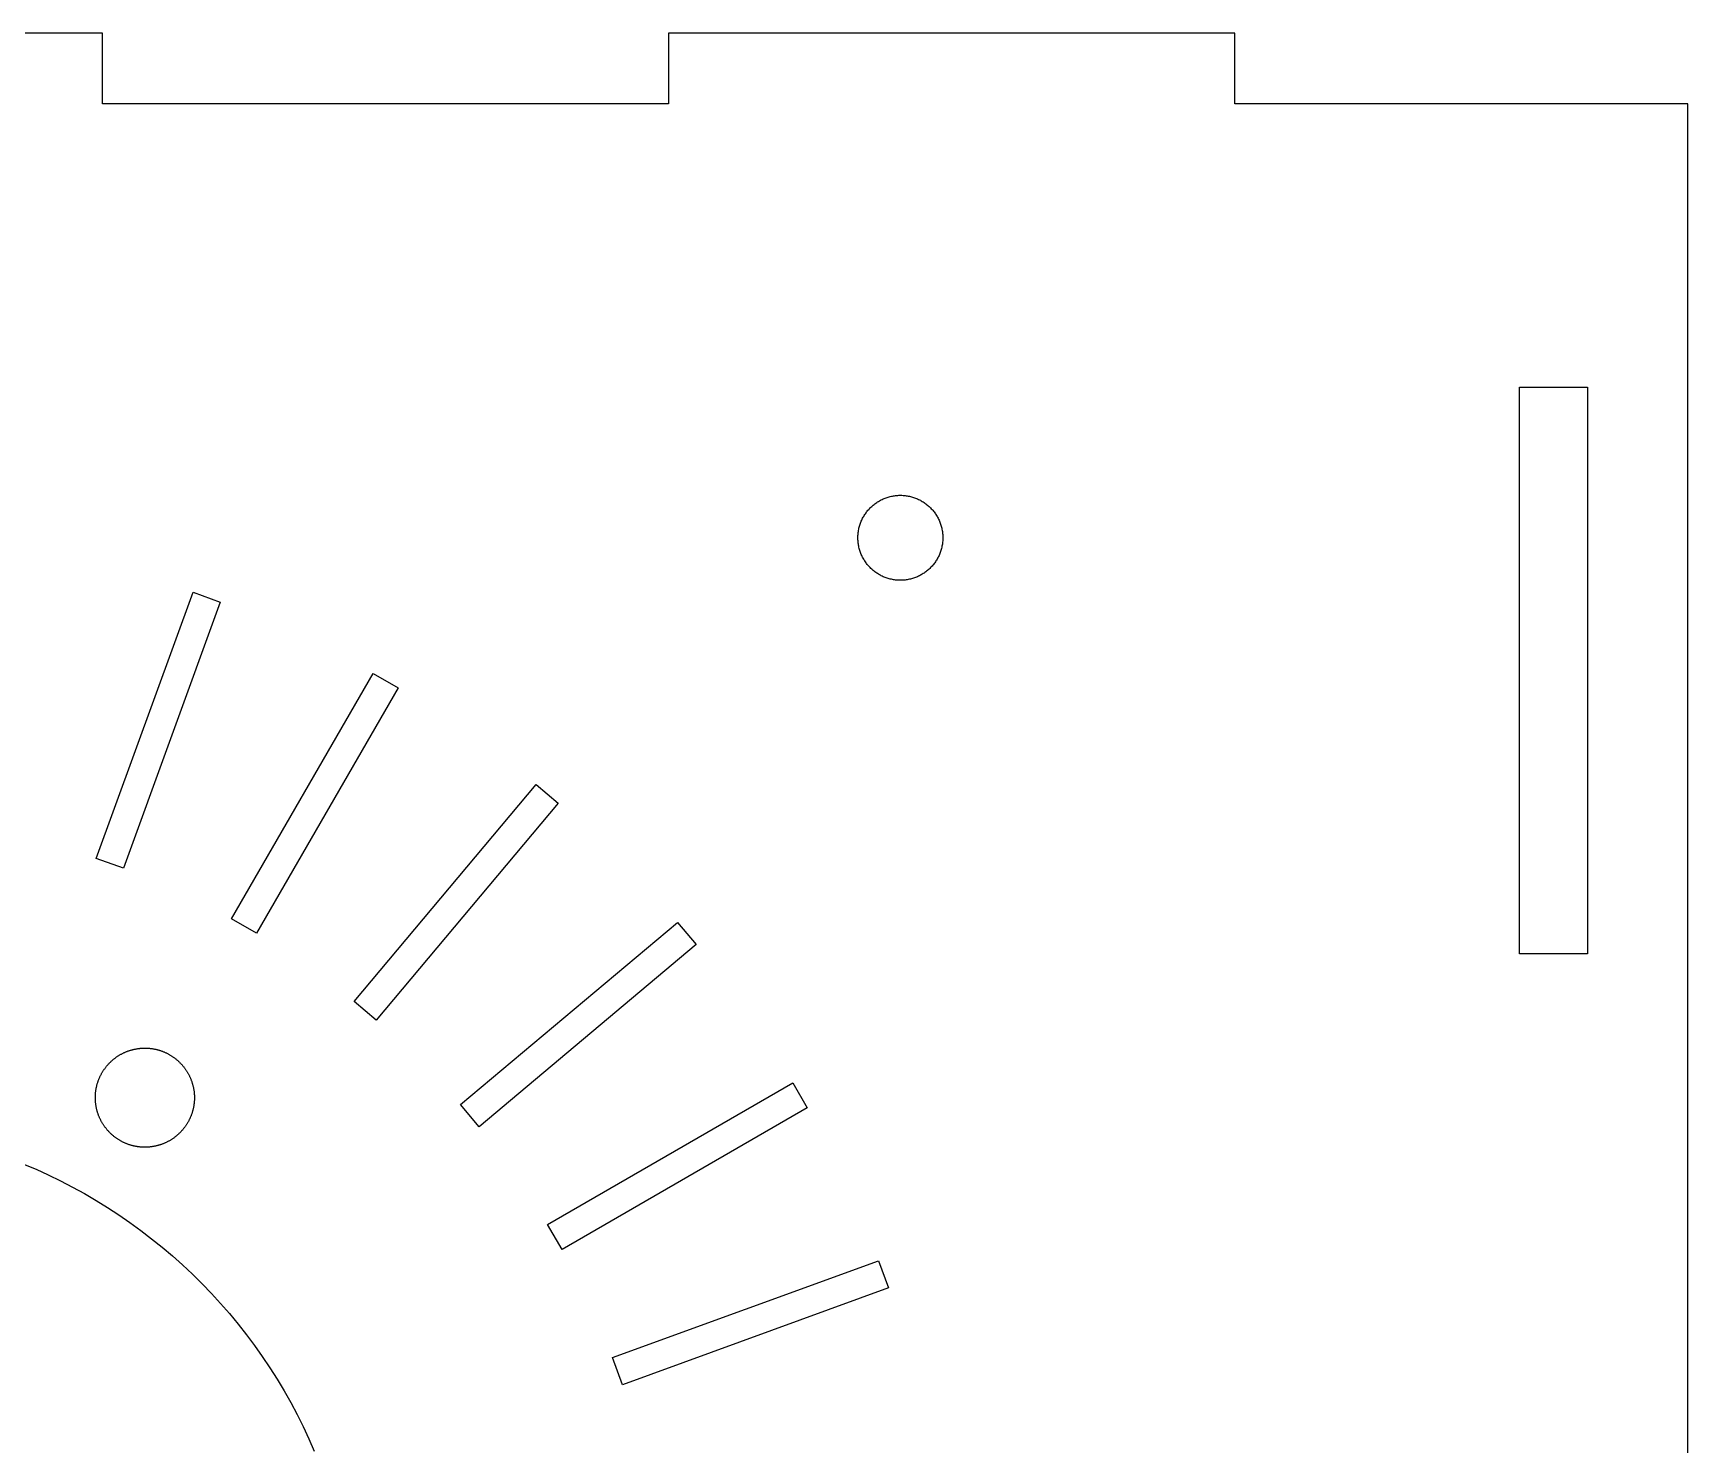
# Model space of a CAD drawing. Header units: metres. Extents: x -136 to 200, y -122 to 130.
# Drawn here: x -62.4 to -4, y -47.3 to 2.5 of the extents above; entities that cross this region are included whole.
import ezdxf

# ---------------------------------------------------------------- set-up
doc = ezdxf.new("R2010")
doc.units = ezdxf.units.M

msp = doc.modelspace()

# ---------------------------------------------------------------- linework, layer by layer
for p, q in [((-60, 2.5), (-80, 2.5)), ((-60, 0), (-60, 2.5)), ((-20, 2.5), (-40, 2.5)), ((-40, 2.5), (-40, 0)), ((-20, 0), (-20, 2.5)), ((-40, 0), (-60, 0)), ((-4, 0), (-20, 0)), ((-4, -120), (-4, 0)), ((-9.95001, -30), (-9.95001, -10)), ((-9.95001, -10), (-7.55, -10)), ((-7.55, -10), (-7.55, -30)), ((-32.5879, -14.03), (-32.5553, -14.011)), ((-32.5553, -14.011), (-32.5223, -13.9928)), ((-32.5223, -13.9928), (-32.4888, -13.9755)), ((-32.4888, -13.9755), (-32.4549, -13.959)), ((-32.4549, -13.959), (-32.4206, -13.9434)), ((-32.4206, -13.9434), (-32.3859, -13.9286)), ((-32.3859, -13.9286), (-32.3509, -13.9147)), ((-32.3509, -13.9147), (-32.3155, -13.9017)), ((-32.3155, -13.9017), (-32.2798, -13.8897)), ((-32.2798, -13.8897), (-32.2438, -13.8785)), ((-32.2438, -13.8785), (-32.2075, -13.8682)), ((-32.2075, -13.8682), (-32.171, -13.8588)), ((-32.171, -13.8588), (-32.1342, -13.8503)), ((-32.1342, -13.8503), (-32.0973, -13.8428)), ((-32.0973, -13.8428), (-32.0602, -13.8362)), ((-32.0602, -13.8362), (-32.0229, -13.8306)), ((-32.0229, -13.8306), (-31.9855, -13.8258)), ((-31.9855, -13.8258), (-31.948, -13.822)), ((-31.948, -13.822), (-31.9104, -13.8192)), ((-31.9104, -13.8192), (-31.8728, -13.8173)), ((-31.8728, -13.8173), (-31.8351, -13.8164)), ((-31.8351, -13.8164), (-31.7974, -13.8164)), ((-31.7974, -13.8164), (-31.7597, -13.8173)), ((-31.7597, -13.8173), (-31.7221, -13.8192)), ((-31.7221, -13.8192), (-31.6845, -13.822)), ((-31.6845, -13.822), (-31.647, -13.8258)), ((-31.647, -13.8258), (-31.6096, -13.8306)), ((-31.6096, -13.8306), (-31.5723, -13.8362)), ((-31.5723, -13.8362), (-31.5352, -13.8428)), ((-31.5352, -13.8428), (-31.4982, -13.8503)), ((-31.4982, -13.8503), (-31.4615, -13.8588)), ((-31.4615, -13.8588), (-31.425, -13.8682)), ((-31.425, -13.8682), (-31.3887, -13.8785)), ((-31.3887, -13.8785), (-31.3527, -13.8897)), ((-31.3527, -13.8897), (-31.317, -13.9017)), ((-31.317, -13.9017), (-31.2816, -13.9147)), ((-31.2816, -13.9147), (-31.2466, -13.9286)), ((-31.2466, -13.9286), (-31.2119, -13.9434)), ((-31.2119, -13.9434), (-31.1776, -13.959)), ((-31.1776, -13.959), (-31.1437, -13.9755)), ((-31.1437, -13.9755), (-31.1102, -13.9928)), ((-31.1102, -13.9928), (-31.0771, -14.011)), ((-31.0771, -14.011), (-31.0446, -14.03)), ((-33.1485, -14.6269), (-33.1307, -14.5936)), ((-33.1307, -14.5936), (-33.1121, -14.5608)), ((-33.1121, -14.5608), (-33.0927, -14.5285)), ((-33.0927, -14.5285), (-33.0725, -14.4966)), ((-33.0725, -14.4966), (-33.0515, -14.4653)), ((-33.0515, -14.4653), (-33.0298, -14.4346)), ((-33.0298, -14.4346), (-33.0072, -14.4043)), ((-33.0072, -14.4043), (-32.9839, -14.3747)), ((-32.9839, -14.3747), (-32.9599, -14.3457)), ((-32.9599, -14.3457), (-32.9352, -14.3172)), ((-32.9352, -14.3172), (-32.9097, -14.2894)), ((-32.9097, -14.2894), (-32.8835, -14.2623)), ((-32.8835, -14.2623), (-32.8567, -14.2358)), ((-32.8567, -14.2358), (-32.8292, -14.21)), ((-32.8292, -14.21), (-32.8011, -14.1849)), ((-32.8011, -14.1849), (-32.7724, -14.1605)), ((-32.7724, -14.1605), (-32.743, -14.1368)), ((-32.743, -14.1368), (-32.7131, -14.1139)), ((-32.7131, -14.1139), (-32.6826, -14.0917)), ((-32.6826, -14.0917), (-32.6516, -14.0703)), ((-32.6516, -14.0703), (-32.62, -14.0497)), ((-32.62, -14.0497), (-32.5879, -14.03)), ((-31.0446, -14.03), (-31.0125, -14.0497)), ((-31.0125, -14.0497), (-30.9809, -14.0703)), ((-30.9809, -14.0703), (-30.9499, -14.0917)), ((-30.9499, -14.0917), (-30.9194, -14.1139)), ((-30.9194, -14.1139), (-30.8895, -14.1368)), ((-30.8895, -14.1368), (-30.8601, -14.1605)), ((-30.8601, -14.1605), (-30.8314, -14.1849)), ((-30.8314, -14.1849), (-30.8032, -14.21)), ((-30.8032, -14.21), (-30.7758, -14.2358)), ((-30.7758, -14.2358), (-30.7489, -14.2623)), ((-30.7489, -14.2623), (-30.7228, -14.2894)), ((-30.7228, -14.2894), (-30.6973, -14.3172)), ((-30.6973, -14.3172), (-30.6726, -14.3457)), ((-30.6726, -14.3457), (-30.6485, -14.3747)), ((-30.6485, -14.3747), (-30.6253, -14.4043)), ((-30.6253, -14.4043), (-30.6027, -14.4346)), ((-30.6027, -14.4346), (-30.5809, -14.4653)), ((-30.5809, -14.4653), (-30.56, -14.4966)), ((-30.56, -14.4966), (-30.5397, -14.5285)), ((-30.5397, -14.5285), (-30.5204, -14.5608)), ((-30.5204, -14.5608), (-30.5018, -14.5936)), ((-30.5018, -14.5936), (-30.484, -14.6269)), ((-33.312, -15.2032), (-33.3087, -15.1657)), ((-33.3087, -15.1657), (-33.3044, -15.1282)), ((-33.3044, -15.1282), (-33.2992, -15.0909)), ((-33.2992, -15.0909), (-33.2931, -15.0537)), ((-33.2931, -15.0537), (-33.286, -15.0167)), ((-33.286, -15.0167), (-33.278, -14.9798)), ((-33.278, -14.9798), (-33.2691, -14.9432)), ((-33.2691, -14.9432), (-33.2593, -14.9068)), ((-33.2593, -14.9068), (-33.2485, -14.8707)), ((-33.2485, -14.8707), (-33.2369, -14.8348)), ((-33.2369, -14.8348), (-33.2243, -14.7993)), ((-33.2243, -14.7993), (-33.2109, -14.7641)), ((-33.2109, -14.7641), (-33.1966, -14.7292)), ((-33.1966, -14.7292), (-33.1814, -14.6947)), ((-33.1814, -14.6947), (-33.1653, -14.6606)), ((-33.1653, -14.6606), (-33.1485, -14.6269)), ((-30.484, -14.6269), (-30.4671, -14.6606)), ((-30.4671, -14.6606), (-30.4511, -14.6947)), ((-30.4511, -14.6947), (-30.4359, -14.7292)), ((-30.4359, -14.7292), (-30.4216, -14.7641)), ((-30.4216, -14.7641), (-30.4081, -14.7993)), ((-30.4081, -14.7993), (-30.3956, -14.8348)), ((-30.3956, -14.8348), (-30.3839, -14.8707)), ((-30.3839, -14.8707), (-30.3732, -14.9068)), ((-30.3732, -14.9068), (-30.3634, -14.9432)), ((-30.3634, -14.9432), (-30.3544, -14.9798)), ((-30.3544, -14.9798), (-30.3465, -15.0167)), ((-30.3465, -15.0167), (-30.3394, -15.0537)), ((-30.3394, -15.0537), (-30.3333, -15.0909)), ((-30.3333, -15.0909), (-30.3281, -15.1282)), ((-30.3281, -15.1282), (-30.3238, -15.1657)), ((-30.3238, -15.1657), (-30.3205, -15.2032)), ((-33.3162, -15.3162), (-33.3158, -15.2785)), ((-33.3158, -15.3539), (-33.3162, -15.3162)), ((-33.3158, -15.2785), (-33.3143, -15.2409)), ((-33.3143, -15.3916), (-33.3158, -15.3539)), ((-33.3143, -15.2409), (-33.312, -15.2032)), ((-33.312, -15.4292), (-33.3143, -15.3916)), ((-33.3087, -15.4668), (-33.312, -15.4292)), ((-33.3044, -15.5042), (-33.3087, -15.4668)), ((-33.2992, -15.5416), (-33.3044, -15.5042)), ((-33.2931, -15.5788), (-33.2992, -15.5416)), ((-33.286, -15.6158), (-33.2931, -15.5788)), ((-33.278, -15.6526), (-33.286, -15.6158)), ((-33.2691, -15.6893), (-33.278, -15.6526)), ((-33.2593, -15.7257), (-33.2691, -15.6893)), ((-33.2485, -15.7618), (-33.2593, -15.7257)), ((-33.2369, -15.7977), (-33.2485, -15.7618)), ((-30.3839, -15.7618), (-30.3956, -15.7977)), ((-30.3732, -15.7257), (-30.3839, -15.7618)), ((-30.3634, -15.6893), (-30.3732, -15.7257)), ((-30.3544, -15.6526), (-30.3634, -15.6893)), ((-30.3465, -15.6158), (-30.3544, -15.6526)), ((-30.3394, -15.5788), (-30.3465, -15.6158)), ((-30.3333, -15.5416), (-30.3394, -15.5788)), ((-30.3281, -15.5042), (-30.3333, -15.5416)), ((-30.3238, -15.4668), (-30.3281, -15.5042)), ((-30.3205, -15.4292), (-30.3238, -15.4668)), ((-30.3205, -15.2032), (-30.3181, -15.2409)), ((-30.3181, -15.3916), (-30.3205, -15.4292)), ((-30.3181, -15.2409), (-30.3167, -15.2785)), ((-30.3167, -15.3539), (-30.3181, -15.3916)), ((-30.3167, -15.2785), (-30.3162, -15.3162)), ((-30.3162, -15.3162), (-30.3167, -15.3539)), ((-33.2243, -15.8332), (-33.2369, -15.7977)), ((-33.2109, -15.8684), (-33.2243, -15.8332)), ((-33.1966, -15.9033), (-33.2109, -15.8684)), ((-33.1814, -15.9378), (-33.1966, -15.9033)), ((-33.1653, -15.9719), (-33.1814, -15.9378)), ((-33.1485, -16.0056), (-33.1653, -15.9719)), ((-33.1307, -16.0389), (-33.1485, -16.0056)), ((-33.1121, -16.0717), (-33.1307, -16.0389)), ((-33.0927, -16.104), (-33.1121, -16.0717)), ((-33.0725, -16.1358), (-33.0927, -16.104)), ((-33.0515, -16.1671), (-33.0725, -16.1358)), ((-33.0298, -16.1979), (-33.0515, -16.1671)), ((-33.0072, -16.2281), (-33.0298, -16.1979)), ((-32.9839, -16.2578), (-33.0072, -16.2281)), ((-32.9599, -16.2868), (-32.9839, -16.2578)), ((-32.9352, -16.3153), (-32.9599, -16.2868)), ((-32.9097, -16.3431), (-32.9352, -16.3153)), ((-32.8835, -16.3702), (-32.9097, -16.3431)), ((-30.7228, -16.3431), (-30.7489, -16.3702)), ((-30.6973, -16.3153), (-30.7228, -16.3431)), ((-30.6726, -16.2868), (-30.6973, -16.3153)), ((-30.6485, -16.2578), (-30.6726, -16.2868)), ((-30.6253, -16.2281), (-30.6485, -16.2578)), ((-30.6027, -16.1979), (-30.6253, -16.2281)), ((-30.5809, -16.1671), (-30.6027, -16.1979)), ((-30.56, -16.1358), (-30.5809, -16.1671)), ((-30.5397, -16.104), (-30.56, -16.1358)), ((-30.5204, -16.0717), (-30.5397, -16.104)), ((-30.5018, -16.0389), (-30.5204, -16.0717)), ((-30.484, -16.0056), (-30.5018, -16.0389)), ((-30.4671, -15.9719), (-30.484, -16.0056)), ((-30.4511, -15.9378), (-30.4671, -15.9719)), ((-30.4359, -15.9033), (-30.4511, -15.9378)), ((-30.4216, -15.8684), (-30.4359, -15.9033)), ((-30.4081, -15.8332), (-30.4216, -15.8684)), ((-30.3956, -15.7977), (-30.4081, -15.8332)), ((-32.8567, -16.3967), (-32.8835, -16.3702)), ((-32.8292, -16.4225), (-32.8567, -16.3967)), ((-32.8011, -16.4476), (-32.8292, -16.4225)), ((-32.7724, -16.472), (-32.8011, -16.4476)), ((-32.743, -16.4957), (-32.7724, -16.472)), ((-32.7131, -16.5186), (-32.743, -16.4957)), ((-32.6826, -16.5408), (-32.7131, -16.5186)), ((-32.6516, -16.5621), (-32.6826, -16.5408)), ((-32.62, -16.5827), (-32.6516, -16.5621)), ((-32.5879, -16.6025), (-32.62, -16.5827)), ((-32.5553, -16.6215), (-32.5879, -16.6025)), ((-32.5223, -16.6397), (-32.5553, -16.6215)), ((-32.4888, -16.657), (-32.5223, -16.6397)), ((-32.4549, -16.6735), (-32.4888, -16.657)), ((-32.4206, -16.6891), (-32.4549, -16.6735)), ((-32.3859, -16.7039), (-32.4206, -16.6891)), ((-32.3509, -16.7177), (-32.3859, -16.7039)), ((-32.3155, -16.7307), (-32.3509, -16.7177)), ((-32.2798, -16.7428), (-32.3155, -16.7307)), ((-32.2438, -16.754), (-32.2798, -16.7428)), ((-32.2075, -16.7643), (-32.2438, -16.754)), ((-32.171, -16.7737), (-32.2075, -16.7643)), ((-32.1342, -16.7822), (-32.171, -16.7737)), ((-32.0973, -16.7897), (-32.1342, -16.7822)), ((-32.0602, -16.7963), (-32.0973, -16.7897)), ((-32.0229, -16.8019), (-32.0602, -16.7963)), ((-31.9855, -16.8067), (-32.0229, -16.8019)), ((-31.948, -16.8104), (-31.9855, -16.8067)), ((-31.9104, -16.8133), (-31.948, -16.8104)), ((-31.8728, -16.8152), (-31.9104, -16.8133)), ((-31.8351, -16.8161), (-31.8728, -16.8152)), ((-31.7974, -16.8161), (-31.8351, -16.8161)), ((-31.7597, -16.8152), (-31.7974, -16.8161)), ((-31.7221, -16.8133), (-31.7597, -16.8152)), ((-31.6845, -16.8104), (-31.7221, -16.8133)), ((-31.647, -16.8067), (-31.6845, -16.8104)), ((-31.6096, -16.8019), (-31.647, -16.8067)), ((-31.5723, -16.7963), (-31.6096, -16.8019)), ((-31.5352, -16.7897), (-31.5723, -16.7963)), ((-31.4982, -16.7822), (-31.5352, -16.7897)), ((-31.4615, -16.7737), (-31.4982, -16.7822)), ((-31.425, -16.7643), (-31.4615, -16.7737)), ((-31.3887, -16.754), (-31.425, -16.7643)), ((-31.3527, -16.7428), (-31.3887, -16.754)), ((-31.317, -16.7307), (-31.3527, -16.7428)), ((-31.2816, -16.7177), (-31.317, -16.7307)), ((-31.2466, -16.7039), (-31.2816, -16.7177)), ((-31.2119, -16.6891), (-31.2466, -16.7039)), ((-31.1776, -16.6735), (-31.2119, -16.6891)), ((-31.1437, -16.657), (-31.1776, -16.6735)), ((-31.1102, -16.6397), (-31.1437, -16.657)), ((-31.0771, -16.6215), (-31.1102, -16.6397)), ((-31.0446, -16.6025), (-31.0771, -16.6215)), ((-31.0125, -16.5827), (-31.0446, -16.6025)), ((-30.9809, -16.5621), (-31.0125, -16.5827)), ((-30.9499, -16.5408), (-30.9809, -16.5621)), ((-30.9194, -16.5186), (-30.9499, -16.5408)), ((-30.8895, -16.4957), (-30.9194, -16.5186)), ((-30.8601, -16.472), (-30.8895, -16.4957)), ((-30.8314, -16.4476), (-30.8601, -16.472)), ((-30.8032, -16.4225), (-30.8314, -16.4476)), ((-30.7758, -16.3967), (-30.8032, -16.4225)), ((-30.7489, -16.3702), (-30.7758, -16.3967)), ((-60.2186, -26.6348), (-56.7984, -17.2379)), ((-56.7984, -17.2379), (-55.84, -17.5867)), ((-55.84, -17.5867), (-59.2602, -26.9837)), ((-55.4417, -28.7643), (-50.4417, -20.104)), ((-50.4417, -20.104), (-49.5583, -20.614)), ((-49.5583, -20.614), (-54.5583, -29.2742)), ((-51.1071, -31.6909), (-44.6792, -24.0304)), ((-44.6792, -24.0304), (-43.8978, -24.6861)), ((-43.8978, -24.6861), (-50.3257, -32.3465)), ((-59.2602, -26.9837), (-60.2186, -26.6348)), ((-54.5583, -29.2742), (-55.4417, -28.7643)), ((-47.3465, -35.3257), (-39.6861, -28.8978)), ((-39.6861, -28.8978), (-39.0304, -29.6792)), ((-39.0304, -29.6792), (-46.6909, -36.1071)), ((-7.55, -30), (-9.95001, -30)), ((-50.3257, -32.3465), (-51.1071, -31.6909)), ((-59.7956, -33.905), (-59.7807, -33.8888)), ((-59.7807, -33.8888), (-59.7656, -33.8728)), ((-59.7656, -33.8728), (-59.7503, -33.857)), ((-59.7503, -33.857), (-59.7348, -33.8414)), ((-59.7348, -33.8414), (-59.7192, -33.826)), ((-59.7192, -33.826), (-59.7033, -33.8108)), ((-59.7033, -33.8108), (-59.6872, -33.7957)), ((-59.6872, -33.7957), (-59.671, -33.7809)), ((-59.671, -33.7809), (-59.6546, -33.7663)), ((-59.6546, -33.7663), (-59.6379, -33.7519)), ((-59.6379, -33.7519), (-59.6211, -33.7377)), ((-59.6211, -33.7377), (-59.6042, -33.7237)), ((-59.6042, -33.7237), (-59.587, -33.71)), ((-59.587, -33.71), (-59.5697, -33.6964)), ((-59.5697, -33.6964), (-59.5522, -33.6831)), ((-59.5522, -33.6831), (-59.5345, -33.67)), ((-59.5345, -33.67), (-59.5167, -33.6571)), ((-59.5167, -33.6571), (-59.4987, -33.6444)), ((-59.4987, -33.6444), (-59.4806, -33.632)), ((-59.4806, -33.632), (-59.4623, -33.6198)), ((-59.4623, -33.6198), (-59.4439, -33.6078)), ((-59.4439, -33.6078), (-59.4253, -33.596)), ((-59.4253, -33.596), (-59.4066, -33.5845)), ((-59.4066, -33.5845), (-59.3877, -33.5733)), ((-59.3877, -33.5733), (-59.3687, -33.5622)), ((-59.3687, -33.5622), (-59.3495, -33.5514)), ((-59.3495, -33.5514), (-59.3302, -33.5409)), ((-59.3302, -33.5409), (-59.3108, -33.5306)), ((-59.3108, -33.5306), (-59.2912, -33.5205)), ((-59.2912, -33.5205), (-59.2715, -33.5107)), ((-59.2715, -33.5107), (-59.2518, -33.5011)), ((-59.2518, -33.5011), (-59.2318, -33.4918)), ((-59.2318, -33.4918), (-59.2118, -33.4827)), ((-59.2118, -33.4827), (-59.1917, -33.4739)), ((-59.1917, -33.4739), (-59.1714, -33.4653)), ((-59.1714, -33.4653), (-59.151, -33.457)), ((-59.151, -33.457), (-59.1306, -33.449)), ((-59.1306, -33.449), (-59.11, -33.4412)), ((-59.11, -33.4412), (-59.0894, -33.4336)), ((-59.0894, -33.4336), (-59.0686, -33.4264)), ((-59.0686, -33.4264), (-59.0478, -33.4194)), ((-59.0478, -33.4194), (-59.0268, -33.4126)), ((-59.0268, -33.4126), (-59.0058, -33.4061)), ((-59.0058, -33.4061), (-58.9847, -33.3999)), ((-58.9847, -33.3999), (-58.9635, -33.3939)), ((-58.9635, -33.3939), (-58.9423, -33.3882)), ((-58.9423, -33.3882), (-58.921, -33.3828)), ((-58.921, -33.3828), (-58.8996, -33.3777)), ((-58.8996, -33.3777), (-58.8782, -33.3728)), ((-58.8782, -33.3728), (-58.8567, -33.3681)), ((-58.8567, -33.3681), (-58.8351, -33.3638)), ((-58.8351, -33.3638), (-58.8135, -33.3597)), ((-58.8135, -33.3597), (-58.7919, -33.3559)), ((-58.7919, -33.3559), (-58.7701, -33.3524)), ((-58.7701, -33.3524), (-58.7484, -33.3491)), ((-58.7484, -33.3491), (-58.7266, -33.3462)), ((-58.7266, -33.3462), (-58.7048, -33.3434)), ((-58.7048, -33.3434), (-58.6829, -33.341)), ((-58.6829, -33.341), (-58.661, -33.3389)), ((-58.661, -33.3389), (-58.6391, -33.337)), ((-58.6391, -33.337), (-58.6172, -33.3354)), ((-58.6172, -33.3354), (-58.5953, -33.334)), ((-58.5953, -33.334), (-58.5733, -33.333)), ((-58.5733, -33.333), (-58.5513, -33.3322)), ((-58.5513, -33.3322), (-58.5293, -33.3317)), ((-58.5293, -33.3317), (-58.5073, -33.3314)), ((-58.5073, -33.3314), (-58.4854, -33.3315)), ((-58.4854, -33.3315), (-58.4634, -33.3318)), ((-58.4634, -33.3318), (-58.4414, -33.3324)), ((-58.4414, -33.3324), (-58.4194, -33.3333)), ((-58.4194, -33.3333), (-58.3974, -33.3344)), ((-58.3974, -33.3344), (-58.3755, -33.3359)), ((-58.3755, -33.3359), (-58.3536, -33.3376)), ((-58.3536, -33.3376), (-58.3317, -33.3395)), ((-58.3317, -33.3395), (-58.3098, -33.3418)), ((-58.3098, -33.3418), (-58.2879, -33.3443)), ((-58.2879, -33.3443), (-58.2661, -33.3471)), ((-58.2661, -33.3471), (-58.2444, -33.3502)), ((-58.2444, -33.3502), (-58.2226, -33.3535)), ((-58.2226, -33.3535), (-58.2009, -33.3572)), ((-58.2009, -33.3572), (-58.1793, -33.3611)), ((-58.1793, -33.3611), (-58.1577, -33.3652)), ((-58.1577, -33.3652), (-58.1362, -33.3697)), ((-58.1362, -33.3697), (-58.1147, -33.3744)), ((-58.1147, -33.3744), (-58.0933, -33.3793)), ((-58.0933, -33.3793), (-58.0719, -33.3846)), ((-58.0719, -33.3846), (-58.0506, -33.3901)), ((-58.0506, -33.3901), (-58.0294, -33.3959)), ((-58.0294, -33.3959), (-58.0083, -33.4019)), ((-58.0083, -33.4019), (-57.9872, -33.4082)), ((-57.9872, -33.4082), (-57.9662, -33.4148)), ((-57.9662, -33.4148), (-57.9453, -33.4217)), ((-57.9453, -33.4217), (-57.9245, -33.4288)), ((-57.9245, -33.4288), (-57.9038, -33.4361)), ((-57.9038, -33.4361), (-57.8831, -33.4438)), ((-57.8831, -33.4438), (-57.8626, -33.4516)), ((-57.8626, -33.4516), (-57.8422, -33.4598)), ((-57.8422, -33.4598), (-57.8219, -33.4682)), ((-57.8219, -33.4682), (-57.8016, -33.4768)), ((-57.8016, -33.4768), (-57.7815, -33.4857)), ((-57.7815, -33.4857), (-57.7615, -33.4949)), ((-57.7615, -33.4949), (-57.7417, -33.5043)), ((-57.7417, -33.5043), (-57.7219, -33.5139)), ((-57.7219, -33.5139), (-57.7023, -33.5238)), ((-57.7023, -33.5238), (-57.6828, -33.534)), ((-57.6828, -33.534), (-57.6634, -33.5444)), ((-57.6634, -33.5444), (-57.6441, -33.555)), ((-57.6441, -33.555), (-57.625, -33.5659)), ((-57.625, -33.5659), (-57.606, -33.577)), ((-57.606, -33.577), (-57.5872, -33.5883)), ((-57.5872, -33.5883), (-57.5685, -33.5999)), ((-57.5685, -33.5999), (-57.55, -33.6118)), ((-57.55, -33.6118), (-57.5316, -33.6238)), ((-57.5316, -33.6238), (-57.5133, -33.6361)), ((-57.5133, -33.6361), (-57.4953, -33.6486)), ((-57.4953, -33.6486), (-57.4773, -33.6613)), ((-57.4773, -33.6613), (-57.4596, -33.6743)), ((-57.4596, -33.6743), (-57.442, -33.6875)), ((-57.442, -33.6875), (-57.4245, -33.7009)), ((-57.4245, -33.7009), (-57.4073, -33.7145)), ((-57.4073, -33.7145), (-57.3902, -33.7284)), ((-57.3902, -33.7284), (-57.3733, -33.7424)), ((-57.3733, -33.7424), (-57.3565, -33.7567)), ((-57.3565, -33.7567), (-57.34, -33.7711)), ((-57.34, -33.7711), (-57.3236, -33.7858)), ((-57.3236, -33.7858), (-57.3074, -33.8007)), ((-57.3074, -33.8007), (-57.2914, -33.8158)), ((-57.2914, -33.8158), (-57.2756, -33.8311)), ((-57.2756, -33.8311), (-57.26, -33.8466)), ((-57.26, -33.8466), (-57.2446, -33.8623)), ((-57.2446, -33.8623), (-57.2293, -33.8781)), ((-57.2293, -33.8781), (-57.2143, -33.8942)), ((-57.2143, -33.8942), (-57.1995, -33.9104)), ((-60.1453, -34.4852), (-60.1377, -34.4646)), ((-60.1377, -34.4646), (-60.1298, -34.444)), ((-60.1298, -34.444), (-60.1217, -34.4236)), ((-60.1217, -34.4236), (-60.1133, -34.4033)), ((-60.1133, -34.4033), (-60.1046, -34.3831)), ((-60.1046, -34.3831), (-60.0957, -34.3629)), ((-60.0957, -34.3629), (-60.0866, -34.3429)), ((-60.0866, -34.3429), (-60.0772, -34.3231)), ((-60.0772, -34.3231), (-60.0675, -34.3033)), ((-60.0675, -34.3033), (-60.0576, -34.2837)), ((-60.0576, -34.2837), (-60.0475, -34.2642)), ((-60.0475, -34.2642), (-60.0371, -34.2448)), ((-60.0371, -34.2448), (-60.0264, -34.2255)), ((-60.0264, -34.2255), (-60.0155, -34.2064)), ((-60.0155, -34.2064), (-60.0044, -34.1875)), ((-60.0044, -34.1875), (-59.9931, -34.1686)), ((-59.9931, -34.1686), (-59.9815, -34.1499)), ((-59.9815, -34.1499), (-59.9697, -34.1314)), ((-59.9697, -34.1314), (-59.9576, -34.113)), ((-59.9576, -34.113), (-59.9453, -34.0947)), ((-59.9453, -34.0947), (-59.9328, -34.0767)), ((-59.9328, -34.0767), (-59.9201, -34.0587)), ((-59.9201, -34.0587), (-59.9071, -34.041)), ((-59.9071, -34.041), (-59.8939, -34.0234)), ((-59.8939, -34.0234), (-59.8805, -34.0059)), ((-59.8805, -34.0059), (-59.8669, -33.9887)), ((-59.8669, -33.9887), (-59.8531, -33.9716)), ((-59.8531, -33.9716), (-59.839, -33.9547)), ((-59.839, -33.9547), (-59.8248, -33.9379)), ((-59.8248, -33.9379), (-59.8103, -33.9214)), ((-59.8103, -33.9214), (-59.7956, -33.905)), ((-57.1995, -33.9104), (-57.1849, -33.9269)), ((-57.1849, -33.9269), (-57.1705, -33.9435)), ((-57.1705, -33.9435), (-57.1563, -33.9603)), ((-57.1563, -33.9603), (-57.1423, -33.9773)), ((-57.1423, -33.9773), (-57.1285, -33.9944)), ((-57.1285, -33.9944), (-57.115, -34.0117)), ((-57.115, -34.0117), (-57.1017, -34.0292)), ((-57.1017, -34.0292), (-57.0885, -34.0469)), ((-57.0885, -34.0469), (-57.0757, -34.0647)), ((-57.0757, -34.0647), (-57.063, -34.0827)), ((-57.063, -34.0827), (-57.0506, -34.1008)), ((-57.0506, -34.1008), (-57.0383, -34.1191)), ((-57.0383, -34.1191), (-57.0264, -34.1375)), ((-57.0264, -34.1375), (-57.0146, -34.1561)), ((-57.0146, -34.1561), (-57.0031, -34.1749)), ((-57.0031, -34.1749), (-56.9919, -34.1938)), ((-56.9919, -34.1938), (-56.9808, -34.2128)), ((-56.9808, -34.2128), (-56.97, -34.2319)), ((-56.97, -34.2319), (-56.9595, -34.2512)), ((-56.9595, -34.2512), (-56.9492, -34.2707)), ((-56.9492, -34.2707), (-56.9391, -34.2902)), ((-56.9391, -34.2902), (-56.9293, -34.3099)), ((-56.9293, -34.3099), (-56.9197, -34.3297)), ((-56.9197, -34.3297), (-56.9104, -34.3496)), ((-56.9104, -34.3496), (-56.9013, -34.3696)), ((-56.9013, -34.3696), (-56.8925, -34.3898)), ((-56.8925, -34.3898), (-56.8839, -34.41)), ((-56.8839, -34.41), (-56.8756, -34.4304)), ((-56.8756, -34.4304), (-56.8676, -34.4509)), ((-56.8676, -34.4509), (-56.8598, -34.4714)), ((-56.8598, -34.4714), (-56.8522, -34.4921)), ((-60.25, -35.0888), (-60.2499, -35.0668)), ((-60.2499, -35.0668), (-60.2496, -35.0448)), ((-60.2496, -35.0448), (-60.249, -35.0228)), ((-60.249, -35.0228), (-60.2482, -35.0008)), ((-60.2482, -35.0008), (-60.247, -34.9789)), ((-60.247, -34.9789), (-60.2456, -34.9569)), ((-60.2456, -34.9569), (-60.2439, -34.935)), ((-60.2439, -34.935), (-60.2419, -34.9131)), ((-60.2419, -34.9131), (-60.2396, -34.8912)), ((-60.2396, -34.8912), (-60.2371, -34.8694)), ((-60.2371, -34.8694), (-60.2343, -34.8475)), ((-60.2343, -34.8475), (-60.2312, -34.8258)), ((-60.2312, -34.8258), (-60.2279, -34.804)), ((-60.2279, -34.804), (-60.2243, -34.7823)), ((-60.2243, -34.7823), (-60.2204, -34.7607)), ((-60.2204, -34.7607), (-60.2162, -34.7391)), ((-60.2162, -34.7391), (-60.2118, -34.7176)), ((-60.2118, -34.7176), (-60.2071, -34.6961)), ((-60.2071, -34.6961), (-60.2021, -34.6747)), ((-60.2021, -34.6747), (-60.1968, -34.6533)), ((-60.1968, -34.6533), (-60.1913, -34.632)), ((-60.1913, -34.632), (-60.1855, -34.6108)), ((-60.1855, -34.6108), (-60.1795, -34.5897)), ((-60.1795, -34.5897), (-60.1732, -34.5686)), ((-60.1732, -34.5686), (-60.1666, -34.5476)), ((-60.1666, -34.5476), (-60.1598, -34.5267)), ((-60.1598, -34.5267), (-60.1527, -34.5059)), ((-60.1527, -34.5059), (-60.1453, -34.4852)), ((-56.8522, -34.4921), (-56.845, -34.5128)), ((-56.845, -34.5128), (-56.8379, -34.5337)), ((-56.8379, -34.5337), (-56.8312, -34.5546)), ((-56.8312, -34.5546), (-56.8247, -34.5756)), ((-56.8247, -34.5756), (-56.8185, -34.5967)), ((-56.8185, -34.5967), (-56.8125, -34.6179)), ((-56.8125, -34.6179), (-56.8068, -34.6391)), ((-56.8068, -34.6391), (-56.8014, -34.6604)), ((-56.8014, -34.6604), (-56.7962, -34.6818)), ((-56.7962, -34.6818), (-56.7914, -34.7032)), ((-56.7914, -34.7032), (-56.7867, -34.7247)), ((-56.7867, -34.7247), (-56.7824, -34.7463)), ((-56.7824, -34.7463), (-56.7783, -34.7679)), ((-56.7783, -34.7679), (-56.7745, -34.7896)), ((-56.7745, -34.7896), (-56.771, -34.8113)), ((-56.771, -34.8113), (-56.7677, -34.833)), ((-56.7677, -34.833), (-56.7647, -34.8548)), ((-56.7647, -34.8548), (-56.762, -34.8766)), ((-56.762, -34.8766), (-56.7596, -34.8985)), ((-56.7596, -34.8985), (-56.7574, -34.9204)), ((-56.7574, -34.9204), (-56.7556, -34.9423)), ((-56.7556, -34.9423), (-56.7539, -34.9642)), ((-56.7539, -34.9642), (-56.7526, -34.9862)), ((-56.7526, -34.9862), (-56.7515, -35.0081)), ((-56.7515, -35.0081), (-56.7508, -35.0301)), ((-56.7508, -35.0301), (-56.7503, -35.0521)), ((-56.7503, -35.0521), (-56.75, -35.0741)), ((-44.2742, -39.5583), (-35.614, -34.5583)), ((-35.614, -34.5583), (-35.104, -35.4417)), ((-60.2498, -35.1107), (-60.25, -35.0888)), ((-60.2493, -35.1327), (-60.2498, -35.1107)), ((-60.2485, -35.1547), (-60.2493, -35.1327)), ((-60.2474, -35.1767), (-60.2485, -35.1547)), ((-60.2461, -35.1986), (-60.2474, -35.1767)), ((-60.2445, -35.2206), (-60.2461, -35.1986)), ((-60.2426, -35.2425), (-60.2445, -35.2206)), ((-60.2404, -35.2643), (-60.2426, -35.2425)), ((-60.238, -35.2862), (-60.2404, -35.2643)), ((-60.2353, -35.308), (-60.238, -35.2862)), ((-60.2323, -35.3298), (-60.2353, -35.308)), ((-60.229, -35.3516), (-60.2323, -35.3298)), ((-60.2255, -35.3733), (-60.229, -35.3516)), ((-60.2217, -35.3949), (-60.2255, -35.3733)), ((-60.2176, -35.4165), (-60.2217, -35.3949)), ((-60.2133, -35.4381), (-60.2176, -35.4165)), ((-60.2087, -35.4596), (-60.2133, -35.4381)), ((-60.2038, -35.481), (-60.2087, -35.4596)), ((-60.1986, -35.5024), (-60.2038, -35.481)), ((-60.1932, -35.5237), (-60.1986, -35.5024)), ((-60.1875, -35.545), (-60.1932, -35.5237)), ((-60.1815, -35.5661), (-60.1875, -35.545)), ((-60.1753, -35.5872), (-60.1815, -35.5661)), ((-60.1688, -35.6082), (-60.1753, -35.5872)), ((-60.1621, -35.6292), (-60.1688, -35.6082)), ((-60.1551, -35.65), (-60.1621, -35.6292)), ((-60.1478, -35.6708), (-60.1551, -35.65)), ((-56.8402, -35.6361), (-56.8474, -35.6569)), ((-56.8334, -35.6152), (-56.8402, -35.6361)), ((-56.8268, -35.5942), (-56.8334, -35.6152)), ((-56.8205, -35.5732), (-56.8268, -35.5942)), ((-56.8145, -35.552), (-56.8205, -35.5732)), ((-56.8087, -35.5308), (-56.8145, -35.552)), ((-56.8032, -35.5095), (-56.8087, -35.5308)), ((-56.7979, -35.4882), (-56.8032, -35.5095)), ((-56.793, -35.4668), (-56.7979, -35.4882)), ((-56.7883, -35.4453), (-56.793, -35.4668)), ((-56.7838, -35.4237), (-56.7883, -35.4453)), ((-56.7796, -35.4021), (-56.7838, -35.4237)), ((-56.7758, -35.3805), (-56.7796, -35.4021)), ((-56.7721, -35.3588), (-56.7758, -35.3805)), ((-56.7688, -35.3371), (-56.7721, -35.3588)), ((-56.7657, -35.3153), (-56.7688, -35.3371)), ((-56.7629, -35.2935), (-56.7657, -35.3153)), ((-56.7604, -35.2716), (-56.7629, -35.2935)), ((-56.7581, -35.2498), (-56.7604, -35.2716)), ((-56.7561, -35.2279), (-56.7581, -35.2498)), ((-56.7544, -35.2059), (-56.7561, -35.2279)), ((-56.753, -35.184), (-56.7544, -35.2059)), ((-56.7519, -35.162), (-56.753, -35.184)), ((-56.751, -35.1401), (-56.7519, -35.162)), ((-56.7504, -35.1181), (-56.751, -35.1401)), ((-56.7501, -35.0961), (-56.7504, -35.1181)), ((-56.75, -35.0741), (-56.7501, -35.0961)), ((-46.6909, -36.1071), (-47.3465, -35.3257)), ((-35.104, -35.4417), (-43.7643, -40.4417)), ((-60.1402, -35.6914), (-60.1478, -35.6708)), ((-60.1325, -35.712), (-60.1402, -35.6914)), ((-60.1244, -35.7325), (-60.1325, -35.712)), ((-60.1161, -35.7528), (-60.1244, -35.7325)), ((-60.1075, -35.7731), (-60.1161, -35.7528)), ((-60.0987, -35.7932), (-60.1075, -35.7731)), ((-60.0896, -35.8132), (-60.0987, -35.7932)), ((-60.0803, -35.8332), (-60.0896, -35.8132)), ((-60.0708, -35.853), (-60.0803, -35.8332)), ((-60.0609, -35.8726), (-60.0708, -35.853)), ((-60.0509, -35.8922), (-60.0609, -35.8726)), ((-60.0406, -35.9116), (-60.0509, -35.8922)), ((-60.03, -35.9309), (-60.0406, -35.9116)), ((-60.0192, -35.9501), (-60.03, -35.9309)), ((-60.0082, -35.9691), (-60.0192, -35.9501)), ((-59.9969, -35.988), (-60.0082, -35.9691)), ((-59.9854, -36.0067), (-59.9969, -35.988)), ((-59.9736, -36.0253), (-59.9854, -36.0067)), ((-59.9617, -36.0437), (-59.9736, -36.0253)), ((-59.9495, -36.062), (-59.9617, -36.0437)), ((-59.937, -36.0802), (-59.9495, -36.062)), ((-59.9244, -36.0981), (-59.937, -36.0802)), ((-59.9115, -36.116), (-59.9244, -36.0981)), ((-59.8984, -36.1336), (-59.9115, -36.116)), ((-59.885, -36.1511), (-59.8984, -36.1336)), ((-59.8715, -36.1684), (-59.885, -36.1511)), ((-59.8577, -36.1856), (-59.8715, -36.1684)), ((-59.8437, -36.2026), (-59.8577, -36.1856)), ((-59.8295, -36.2193), (-59.8437, -36.2026)), ((-59.8151, -36.236), (-59.8295, -36.2193)), ((-59.8005, -36.2524), (-59.8151, -36.236)), ((-57.1753, -36.2249), (-57.1897, -36.2415)), ((-57.161, -36.2082), (-57.1753, -36.2249)), ((-57.1469, -36.1913), (-57.161, -36.2082)), ((-57.1331, -36.1742), (-57.1469, -36.1913)), ((-57.1195, -36.1569), (-57.1331, -36.1742)), ((-57.1061, -36.1395), (-57.1195, -36.1569)), ((-57.0929, -36.1219), (-57.1061, -36.1395)), ((-57.0799, -36.1041), (-57.0929, -36.1219)), ((-57.0672, -36.0862), (-57.0799, -36.1041)), ((-57.0547, -36.0681), (-57.0672, -36.0862)), ((-57.0424, -36.0499), (-57.0547, -36.0681)), ((-57.0303, -36.0315), (-57.0424, -36.0499)), ((-57.0185, -36.0129), (-57.0303, -36.0315)), ((-57.0069, -35.9942), (-57.0185, -36.0129)), ((-56.9956, -35.9754), (-57.0069, -35.9942)), ((-56.9845, -35.9564), (-56.9956, -35.9754)), ((-56.9736, -35.9373), (-56.9845, -35.9564)), ((-56.963, -35.9181), (-56.9736, -35.9373)), ((-56.9526, -35.8987), (-56.963, -35.9181)), ((-56.9424, -35.8792), (-56.9526, -35.8987)), ((-56.9325, -35.8595), (-56.9424, -35.8792)), ((-56.9229, -35.8398), (-56.9325, -35.8595)), ((-56.9135, -35.8199), (-56.9229, -35.8398)), ((-56.9043, -35.7999), (-56.9135, -35.8199)), ((-56.8954, -35.7798), (-56.9043, -35.7999)), ((-56.8867, -35.7596), (-56.8954, -35.7798)), ((-56.8784, -35.7392), (-56.8867, -35.7596)), ((-56.8702, -35.7188), (-56.8784, -35.7392)), ((-56.8623, -35.6983), (-56.8702, -35.7188)), ((-56.8547, -35.6777), (-56.8623, -35.6983)), ((-56.8474, -35.6569), (-56.8547, -35.6777)), ((-59.7857, -36.2686), (-59.8005, -36.2524)), ((-59.7707, -36.2847), (-59.7857, -36.2686)), ((-59.7554, -36.3006), (-59.7707, -36.2847)), ((-59.74, -36.3163), (-59.7554, -36.3006)), ((-59.7244, -36.3318), (-59.74, -36.3163)), ((-59.7086, -36.347), (-59.7244, -36.3318)), ((-59.6926, -36.3621), (-59.7086, -36.347)), ((-59.6764, -36.377), (-59.6926, -36.3621)), ((-59.66, -36.3917), (-59.6764, -36.377)), ((-59.6435, -36.4062), (-59.66, -36.3917)), ((-59.6268, -36.4204), (-59.6435, -36.4062)), ((-59.6098, -36.4345), (-59.6268, -36.4204)), ((-59.5928, -36.4483), (-59.6098, -36.4345)), ((-59.5755, -36.4619), (-59.5928, -36.4483)), ((-59.5581, -36.4754), (-59.5755, -36.4619)), ((-59.5405, -36.4885), (-59.5581, -36.4754)), ((-59.5227, -36.5015), (-59.5405, -36.4885)), ((-59.5048, -36.5142), (-59.5227, -36.5015)), ((-59.4867, -36.5267), (-59.5048, -36.5142)), ((-59.4684, -36.539), (-59.4867, -36.5267)), ((-59.45, -36.5511), (-59.4684, -36.539)), ((-59.4315, -36.5629), (-59.45, -36.5511)), ((-59.4128, -36.5745), (-59.4315, -36.5629)), ((-59.394, -36.5858), (-59.4128, -36.5745)), ((-59.375, -36.597), (-59.394, -36.5858)), ((-59.3559, -36.6078), (-59.375, -36.597)), ((-59.3366, -36.6185), (-59.3559, -36.6078)), ((-59.3173, -36.6289), (-59.3366, -36.6185)), ((-59.2978, -36.639), (-59.3173, -36.6289)), ((-59.2781, -36.6489), (-59.2978, -36.639)), ((-59.2584, -36.6586), (-59.2781, -36.6489)), ((-59.2385, -36.668), (-59.2584, -36.6586)), ((-59.2185, -36.6771), (-59.2385, -36.668)), ((-59.1984, -36.686), (-59.2185, -36.6771)), ((-59.1782, -36.6947), (-59.1984, -36.686)), ((-59.1578, -36.7031), (-59.1782, -36.6947)), ((-59.1374, -36.7112), (-59.1578, -36.7031)), ((-59.1169, -36.7191), (-59.1374, -36.7112)), ((-59.0963, -36.7267), (-59.1169, -36.7191)), ((-59.0755, -36.7341), (-59.0963, -36.7267)), ((-59.0547, -36.7412), (-59.0755, -36.7341)), ((-59.0338, -36.748), (-59.0547, -36.7412)), ((-59.0128, -36.7546), (-59.0338, -36.748)), ((-58.9918, -36.7609), (-59.0128, -36.7546)), ((-58.9706, -36.767), (-58.9918, -36.7609)), ((-58.9494, -36.7727), (-58.9706, -36.767)), ((-58.9281, -36.7783), (-58.9494, -36.7727)), ((-58.9068, -36.7835), (-58.9281, -36.7783)), ((-58.8853, -36.7885), (-58.9068, -36.7835)), ((-58.8638, -36.7932), (-58.8853, -36.7885)), ((-58.8423, -36.7976), (-58.8638, -36.7932)), ((-58.8207, -36.8018), (-58.8423, -36.7976)), ((-58.7991, -36.8057), (-58.8207, -36.8018)), ((-58.7774, -36.8093), (-58.7991, -36.8057)), ((-58.7556, -36.8127), (-58.7774, -36.8093)), ((-58.7339, -36.8157), (-58.7556, -36.8127)), ((-58.7121, -36.8185), (-58.7339, -36.8157)), ((-58.6902, -36.8211), (-58.7121, -36.8185)), ((-58.6684, -36.8233), (-58.6902, -36.8211)), ((-58.3171, -36.8218), (-58.339, -36.824)), ((-58.2952, -36.8194), (-58.3171, -36.8218)), ((-58.2734, -36.8167), (-58.2952, -36.8194)), ((-58.2516, -36.8137), (-58.2734, -36.8167)), ((-58.2299, -36.8104), (-58.2516, -36.8137)), ((-58.2082, -36.8069), (-58.2299, -36.8104)), ((-58.1865, -36.8031), (-58.2082, -36.8069)), ((-58.1649, -36.799), (-58.1865, -36.8031)), ((-58.1433, -36.7947), (-58.1649, -36.799)), ((-58.1218, -36.7901), (-58.1433, -36.7947)), ((-58.1004, -36.7852), (-58.1218, -36.7901)), ((-58.079, -36.78), (-58.1004, -36.7852)), ((-58.0577, -36.7746), (-58.079, -36.78)), ((-58.0365, -36.7689), (-58.0577, -36.7746)), ((-58.0153, -36.763), (-58.0365, -36.7689)), ((-57.9942, -36.7567), (-58.0153, -36.763)), ((-57.9732, -36.7502), (-57.9942, -36.7567)), ((-57.9523, -36.7435), (-57.9732, -36.7502)), ((-57.9314, -36.7365), (-57.9523, -36.7435)), ((-57.9107, -36.7292), (-57.9314, -36.7365)), ((-57.89, -36.7217), (-57.9107, -36.7292)), ((-57.8694, -36.7139), (-57.89, -36.7217)), ((-57.849, -36.7058), (-57.8694, -36.7139)), ((-57.8286, -36.6975), (-57.849, -36.7058)), ((-57.8084, -36.6889), (-57.8286, -36.6975)), ((-57.7882, -36.6801), (-57.8084, -36.6889)), ((-57.7682, -36.6711), (-57.7882, -36.6801)), ((-57.7483, -36.6617), (-57.7682, -36.6711)), ((-57.7285, -36.6522), (-57.7483, -36.6617)), ((-57.7088, -36.6423), (-57.7285, -36.6522)), ((-57.6892, -36.6323), (-57.7088, -36.6423)), ((-57.6698, -36.622), (-57.6892, -36.6323)), ((-57.6505, -36.6114), (-57.6698, -36.622)), ((-57.6314, -36.6006), (-57.6505, -36.6114)), ((-57.6123, -36.5896), (-57.6314, -36.6006)), ((-57.5935, -36.5783), (-57.6123, -36.5896)), ((-57.5747, -36.5668), (-57.5935, -36.5783)), ((-57.5561, -36.5551), (-57.5747, -36.5668)), ((-57.5377, -36.5431), (-57.5561, -36.5551)), ((-57.5194, -36.5309), (-57.5377, -36.5431)), ((-57.5013, -36.5184), (-57.5194, -36.5309)), ((-57.4833, -36.5058), (-57.5013, -36.5184)), ((-57.4655, -36.4929), (-57.4833, -36.5058)), ((-57.4478, -36.4798), (-57.4655, -36.4929)), ((-57.4303, -36.4664), (-57.4478, -36.4798)), ((-57.413, -36.4529), (-57.4303, -36.4664)), ((-57.3958, -36.4391), (-57.413, -36.4529)), ((-57.3789, -36.4251), (-57.3958, -36.4391)), ((-57.3621, -36.4109), (-57.3789, -36.4251)), ((-57.3455, -36.3965), (-57.3621, -36.4109)), ((-57.329, -36.3819), (-57.3455, -36.3965)), ((-57.3128, -36.3671), (-57.329, -36.3819)), ((-57.2967, -36.3521), (-57.3128, -36.3671)), ((-57.2808, -36.3369), (-57.2967, -36.3521)), ((-57.2652, -36.3214), (-57.2808, -36.3369)), ((-57.2497, -36.3058), (-57.2652, -36.3214)), ((-57.2344, -36.29), (-57.2497, -36.3058)), ((-57.2193, -36.274), (-57.2344, -36.29)), ((-57.2044, -36.2578), (-57.2193, -36.274)), ((-57.1897, -36.2415), (-57.2044, -36.2578)), ((-58.6464, -36.8253), (-58.6684, -36.8233)), ((-58.6245, -36.827), (-58.6464, -36.8253)), ((-58.6026, -36.8284), (-58.6245, -36.827)), ((-58.5806, -36.8296), (-58.6026, -36.8284)), ((-58.5586, -36.8304), (-58.5806, -36.8296)), ((-58.5367, -36.831), (-58.5586, -36.8304)), ((-58.5147, -36.8314), (-58.5367, -36.831)), ((-58.4927, -36.8314), (-58.5147, -36.8314)), ((-58.4707, -36.8312), (-58.4927, -36.8314)), ((-58.4487, -36.8307), (-58.4707, -36.8312)), ((-58.4267, -36.8299), (-58.4487, -36.8307)), ((-58.4048, -36.8288), (-58.4267, -36.8299)), ((-58.3828, -36.8275), (-58.4048, -36.8288)), ((-58.3609, -36.8259), (-58.3828, -36.8275)), ((-58.339, -36.824), (-58.3609, -36.8259)), ((-62.7842, -37.4235), (-62.3448, -37.6104)), ((-62.3448, -37.6104), (-61.9102, -37.8083)), ((-61.9102, -37.8083), (-61.4807, -38.017)), ((-61.4807, -38.017), (-61.0566, -38.2365)), ((-61.0566, -38.2365), (-60.6382, -38.4665)), ((-60.6382, -38.4665), (-60.2257, -38.707)), ((-60.2257, -38.707), (-59.8193, -38.9578)), ((-59.8193, -38.9578), (-59.4194, -39.2187)), ((-59.4194, -39.2187), (-59.0261, -39.4896)), ((-59.0261, -39.4896), (-58.6398, -39.7702)), ((-43.7643, -40.4417), (-44.2742, -39.5583)), ((-58.6398, -39.7702), (-58.2607, -40.0605)), ((-58.2607, -40.0605), (-57.8889, -40.3603)), ((-57.8889, -40.3603), (-57.5249, -40.6692)), ((-57.5249, -40.6692), (-57.1687, -40.9873)), ((-41.9837, -44.2602), (-32.5867, -40.84)), ((-32.5867, -40.84), (-32.2379, -41.7984)), ((-57.1687, -40.9873), (-56.8206, -41.3141)), ((-56.8206, -41.3141), (-56.4808, -41.6497)), ((-56.4808, -41.6497), (-56.1496, -41.9936)), ((-56.1496, -41.9936), (-55.8271, -42.3458)), ((-32.2379, -41.7984), (-41.6348, -45.2186)), ((-55.8271, -42.3458), (-55.5136, -42.7059)), ((-55.5136, -42.7059), (-55.2092, -43.0739)), ((-55.2092, -43.0739), (-54.9142, -43.4493)), ((-54.9142, -43.4493), (-54.6287, -43.8321)), ((-54.6287, -43.8321), (-54.3529, -44.2219)), ((-54.3529, -44.2219), (-54.087, -44.6185)), ((-41.6348, -45.2186), (-41.9837, -44.2602)), ((-54.087, -44.6185), (-53.8311, -45.0217)), ((-53.8311, -45.0217), (-53.5855, -45.4312)), ((-53.5855, -45.4312), (-53.3502, -45.8467)), ((-53.3502, -45.8467), (-53.1254, -46.268)), ((-53.1254, -46.268), (-52.9113, -46.6948)), ((-52.9113, -46.6948), (-52.708, -47.1269)), ((-52.708, -47.1269), (-52.5156, -47.5639))]:
    msp.add_line(p, q)

doc.saveas('drawing.dxf')
